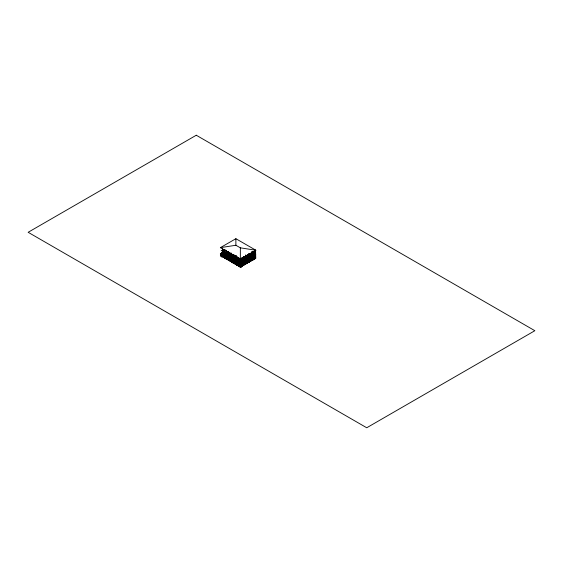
<?xml version="1.0" encoding="UTF-8"?>
<svg xmlns="http://www.w3.org/2000/svg" width="563" height="563" viewBox="0 0 563 563"><rect width="100%" height="100%" fill="white"/><g stroke="black" fill="none" stroke-linecap="round" stroke-linejoin="round"><path stroke-width="0.84" d="M222.441 256.242C216.748 249.226 226.087 259.684 220.583 255.152L221.977 252.829L221.977 254.441M220.626 255.123L222.139 252.97L220.738 255.243M222.42 254.272L223.638 251.795M222.378 254.293L223.075 253.181M225.643 250.056L224.546 251.316M242.801 261.485L244.194 259.163M244.039 260.585L245.658 258.185L244.419 260.549M244.039 263.012L242.843 265.356M245.918 259.501L247.291 257.115L245.813 258.016L245.538 261.141M242.801 265.377L244.194 263.104M247.657 258.677L248.895 256.264M244.419 264.441L245.658 262.076L244.462 264.42M250.507 255.384L249.113 257.657L250.669 255.475M245.918 263.393L247.277 261.098L245.834 261.929L247.431 262.703M250.774 256.693L252.125 254.448L250.894 256.812L252.351 255.883M247.657 262.576L248.895 260.162M253.786 253.441L252.287 254.23L252.344 256.292L252.463 254.335C251.394 259.719 255.961 248.867 252.506 255.876L255.461 253.99M249.113 261.549L250.669 259.367L249.318 261.619L240.105 266.749L238.67 265.827L255.567 256.285L253.8 255.313L252.245 256.214M249.275 261.64C251.703 253.709 250.056 266.595 250.669 259.064L250.894 259.24M254.124 255.039L255.363 252.576M252.125 258.34L250.929 260.683M250.894 260.704L252.287 258.431M252.506 259.775L253.744 257.411L252.548 259.747M253.969 258.748L255.525 256.566L254.124 258.938M222.688 252.477L224.785 249.726L222.533 252.386L224.06 253.322M255.588 252.562L240.485 261.302C239.198 266.763 245.538 254.736 240.549 262.787L250.669 256.939L249.05 256.151L250.528 255.292L250.507 256.946M240.387 266.588L242.4 263.956M240.549 266.679L242.562 263.998M242.562 260.155L240.45 262.661L242.646 260.085M234.771 257.495L235.876 256.151L235.461 256.446M220.379 247.65L235.876 238.705L255.841 250.232L240.352 259.177L220.379 247.65L235.876 245.257L240.352 247.84L255.841 250.232M224.109 251.795L220.52 253.829L222.512 254.694L222.491 256.58L222.448 248.684L222.308 256.475M224.581 249.606L222.448 250.887L224.088 251.809L224.067 253.596M224.546 249.754L222.42 251.014L240.211 261.253L242.646 260.036M222.42 251.063L224.785 249.726M220.464 255.616L220.379 253.702L226.178 250.324M220.541 253.66L222.202 252.907M226.34 250.415L222.181 252.71L223.617 253.491M224.039 251.992L225.707 252.745M225.728 254.553L225.728 252.681L225.503 254.427L224.264 251.914L224.109 253.617L224.25 251.83M220.583 255.201L222.139 254.434L220.583 253.631M222.223 254.251L223.617 253.399M224.144 253.188L220.379 255.475L240.556 267.249M220.436 255.503L224.173 253.413M220.52 255.553L224.306 253.456M225.657 252.928L225.883 254.462M225.411 254.124L221.843 256.411M221.815 256.299L225.622 254.209L224.264 251.964M222.279 256.432L220.541 255.271M225.686 254.525L227.121 255.356L228.895 254.589L228.895 256.2L230.358 257.129L228.958 254.807L230.316 257.108L229.12 254.715L230.471 257.017L228.958 256.327L230.513 255.574C229.472 257.516 234.391 259.972 230.577 255.792M227.163 253.723L227.163 255.384L227.346 253.617L227.543 255.321M222.448 248.684L222.448 256.552L229.162 260.155M227.121 253.793L225.84 252.822M224.039 255.891L224.264 257.425M229.5 252.878L227.579 251.605M226.847 254.983L223.138 257.192M226.931 255.004L223.272 257.27M223.884 257.382L222.645 254.926M224.088 257.319L223.926 255.75L227.297 257.699M228.958 256.418L228.965 254.553L227.339 255.391M224.306 257.347L224.088 255.658M225.728 258.445L225.728 256.58L225.503 258.318L224.109 257.418L225.664 256.615M228.74 254.729L230.358 255.665M228.895 254.8L229.12 256.327M225.657 256.827L225.883 258.354M225.728 256.883L227.121 259.156M226.706 256.559L224.51 257.988L227.572 256.249M230.021 253.054L230.091 254.61M224.51 257.953L226.79 256.644M230.063 254.673L230.091 253.019M227.501 255.398L227.48 253.695L228.74 256.193C224.313 249.747 232.026 258.945 227.283 255.264M225.503 258.318L224.264 255.806M231.083 252.907L231.147 255.222M225.686 258.424L225.545 256.686M231.119 255.285L231.189 253.653M228.817 256.932L225.974 258.797M225.946 258.684L228.951 257.017L226.023 258.86M230.556 257.157L230.401 255.588M227.325 259.184L225.728 258.354L227.283 257.551L225.763 258.375M228.782 258.6L227.276 257.713L228.74 260.092L227.501 259.191M230.739 257.263L230.577 255.743L231.977 258.065L230.513 257.136M234.004 255.433L231.984 254.307L234.152 255.44M229.458 258.15L227.269 259.578L229.598 258.227M232.132 256.665L233.793 257.418L233.814 259.226M234.046 255.503L232.125 254.223M233.814 257.608L235.214 259.93L232.357 258.1L233.751 257.39L232.237 258.213L233.596 257.481L233.751 258.91L232.357 256.587L232.195 258.29L232.336 256.496M229.542 258.326L227.346 259.592L227.346 257.509L227.121 259.254L227.48 257.594L227.501 259.29M234.912 256.052L236.509 256.031M231.625 258.586L228.641 260.373M232.399 258.121L232.174 256.432L230.577 257.256M228.726 260.289L231.703 258.6M230.358 259.557L230.577 261.253L230.513 259.416L228.958 260.219L230.556 261.056M233.751 257.601L233.976 259.128M235.045 257.164L234.497 257.523L235.045 257.2M234.912 257.467L236.284 256.594M230.753 260.585L232.948 259.318M230.753 260.62L233.026 259.395M235.693 255.496L235.693 257.84M230.886 260.697L233.082 259.395M233.793 259.029L233.638 257.46M235.665 257.903L235.735 256.278M233.772 259.198L236.988 260.824M232.132 260.563L232.357 262.091M233.589 260.535L231.477 261.978M231.449 261.865L234.461 260.19L231.534 262.041M233.638 261.401L232.019 260.423L232.019 262.084L230.513 259.627L232.202 260.359M235.637 259.993L235.433 258.29L233.934 257.495L233.934 259.107M236.826 259.353L237.051 261.091M232.399 262.02L232.174 260.331M233.814 263.118C233.124 256.074 234.785 268.094 232.357 260.479M236.826 259.402L238.649 260.219M236.988 259.466L237.178 262.675L240.352 264.504L251.506 258.065L251.506 251.879M233.751 261.492L233.976 263.027M233.814 261.556L235.214 263.829M239.444 258.572L236.981 256.911M236.432 260.486L232.772 262.759M236.516 260.563L232.857 262.773M238.564 261.682L237.213 259.437L238.606 261.711L237.051 259.529L238.445 261.802L236.988 260.873L236.988 259.261L235.552 258.431L236.988 260.775L235.369 259.937M241.696 258.072L243.702 256.918M247.91 254.49L249.247 253.716M252.027 252.09L255.701 254.209L240.352 263.076L222.153 252.646L222.139 254.532L220.583 253.681M233.554 262.872L232.195 260.57L232.195 262.182L233.751 261.338M244.476 256.594L241.865 258.262M249.346 253.779L247.446 254.99M240.225 261.126L238.67 261.929L238.606 260.19L237.093 261.021L240.063 262.738L238.67 260.416M241.759 258.206L244.574 256.651M247.305 255.004L250.12 253.449M252.245 252.315L253.8 252.935L252.942 251.914M255.525 258.128L255.567 250.232L255.701 258.262L240.352 267.129L240.352 247.84M235.411 263.857L233.814 263.02L235.369 262.267L233.638 263.012L233.638 261.352L236.868 263.273M238.606 260.402L238.649 261.83M235.594 263.864L236.826 264.814L235.573 262.259L235.594 263.963M236.038 259.67L236.108 261.978M253.822 253.23C257.432 256.088 252.442 249.275 254.539 252.815M235.369 262.428L236.988 264.673L235.433 262.492M236.038 262.02L236.193 260.458M237.129 261.767L234.292 263.632M234.236 263.47L237.213 261.781M251.506 254.173L240.352 260.613L226.439 252.66M251.506 254.251L240.352 260.69L226.439 252.583L226.439 251.056M237.143 262.654L237.248 261.049M253.843 253.054L253.646 251.513L255.588 252.611L254.012 254.828M240.063 261.267L255.482 252.315M235.637 263.885L236.988 263.153L236.826 264.856M236.826 263.294L237.044 265.222M242.562 261.718L242.576 259.839L244.082 259.043M244.194 258.952L245.7 258.107L245.785 261.288M248.93 256.242L247.431 257.08L247.234 258.741M250.472 256.869L250.669 255.166L252.168 254.37M253.899 253.343L255.567 252.393L253.8 251.422L252.245 252.224M238.452 262.499L235.531 264.35M235.531 264.223L238.536 262.576L235.665 264.427M240.225 262.647L238.825 260.324L240.225 262.647L238.825 261.837M246.038 259.613L252.182 255.898M252.351 255.834L253.744 254.983L253.969 253.547M240.211 262.998L245.658 259.649L244.258 258.938L245.771 259.768C243.146 256.531 244.152 263.73 244.265 259.149M255.567 254.054L254.124 254.94L255.525 252.618L254.004 251.464L253.983 253.139M236.903 265.011L239.831 263.294M236.96 265.046L239.915 263.371M253.8 255.525L255.482 256.214L253.822 257.122L253.688 255.384M238.825 264.265L240.063 266.728L240.105 265.089L255.588 256.461M254.026 257.059L254.026 255.447L255.264 257.953L255.278 256.334L253.864 257.052L255.419 256.299M238.367 265.954L253.8 256.834L253.125 255.708L253.758 256.805M238.339 265.842L253.843 256.953M241.344 264.329L248.656 260.078M250.12 259.261L251.584 258.389M240.331 265.11L242.463 263.878M244.082 262.942L242.597 263.794L244.152 264.596M244.215 262.858L246.038 262.041M247.495 261.014L249.008 261.795L247.431 260.979L248.93 260.141M250.549 259.205L249.275 260.176M252.168 258.269L250.69 259.121L252.245 259.923M252.308 258.192L253.969 257.439M255.405 256.404L253.927 257.256L255.525 258.03M255.461 257.889L250.711 260.908M240.211 266.925L255.567 257.945M240.331 266.721L240.352 259.022L240.211 267.052L255.701 258.023M240.267 267.052L255.701 258.135L252.006 255.891M222.491 252.59L224.046 251.788M227.283 253.653L225.728 254.455L227.283 253.702M222.491 256.482L224.046 255.679L222.533 256.51M228.958 256.327L230.513 255.525M227.339 259.283L228.895 258.487L228.895 260.099M235.433 260.064L236.988 259.261M233.751 261.288L232.195 262.091L233.596 262.942M237.051 260.993L238.606 260.19M233.814 263.02L235.433 262.182L235.433 264.054M238.445 265.743L237.051 264.891L238.606 264.089C239.184 268.642 237.677 261.83 240.105 265.138M222.533 252.611L224.046 251.837M227.382 255.412L228.895 254.638M225.664 256.665L224.151 257.439L224.109 255.898L225.503 258.22M230.619 257.284L232.132 256.503L230.696 255.623M227.382 259.311L228.895 258.53M229 260.247L230.513 259.466M230.619 261.176L232.132 260.402L230.577 261.155L231.977 262.006C231.97 260.57 227.677 256.397 228.782 260.451M235.475 260.085L236.988 259.311M252.287 252.245L253.8 251.471M238.712 261.95L240.225 261.176M235.475 263.984L236.988 263.202M252.287 256.144L253.8 255.363M237.093 264.913L238.606 264.138M238.712 265.849L240.225 265.074L238.628 265.898L238.67 264.054M222.441 254.729L220.59 255.363L222.441 254.779L220.513 253.596L220.52 255.679M222.153 250.838L225.017 250.563M222.329 250.901L224.933 250.648M222.491 252.681L222.533 250.866L224.764 251.372M240.387 261.225L242.498 261.654L240.387 261.176M240.387 265.124L242.498 265.553L242.576 263.73L243.997 264.504M222.533 250.866L224.7 251.309L222.688 251.007L224.046 253.301M242.562 261.619L240.549 261.267L222.448 250.838M240.387 265.074L242.562 265.518M221.203 250.5L224.208 251.57M255.482 254.159L253.969 253.385L255.525 254.138M252.351 254.321L253.864 255.095L252.351 254.272M250.732 255.25L252.245 256.031L252.351 254.476M253.969 257.277L255.482 258.058M248.895 257.784L249.113 256.137L250.626 256.967M247.495 257.122L249.008 257.896M247.389 258.832L245.876 258.058L247.431 258.811M249.113 260.085L250.626 260.859M242.639 259.923L244.152 260.697M245.876 261.95L247.389 262.731M222.378 252.829L223.736 253.512M252.287 256.003L250.732 255.201L250.732 256.819M249.113 256.137L250.507 256.848M249.05 257.875L247.657 257.214M250.669 260.838L249.113 260.036L248.895 261.774M242.759 259.944L242.759 261.605L242.639 259.874L244.194 260.676M224.56 252.097L223.792 251.703M222.223 252.688L223.778 253.491M244.194 264.575C241.569 261.577 243.075 268.03 242.759 263.836M251.942 251.964L255.701 254.131L240.352 262.998L222.308 252.583M253.871 251.379L254.124 253.477M255.567 254.286L255.299 252.421M253.927 254.976L254.082 253.406M255.588 256.51L253.646 255.405L253.639 257.073L254.124 257.368M252.14 255.876L253.8 256.883M254.026 256.96L255.419 257.812M255.567 258.185L252.027 256.088L252.125 254.399L250.929 256.784M253.744 258.874L254.082 257.298M249.113 256.348L247.699 258.656M252.308 259.803L252.287 258.128L252.287 260M251.211 258.297L253.427 259.895L255.496 258.382M248.895 257.882L249.05 256.355M252.125 259.81L250.732 259.1L250.894 260.803L250.852 259.17M247.453 258.713L247.614 257.143M245.883 258.213L245.658 259.747M249.113 260.247L247.657 262.675L247.614 261.035M245.834 259.642L245.996 258.072M244.419 259.079L244.053 258.98L244.082 260.655M247.234 262.639L247.453 260.943M229.007 252.308L227.438 251.689L229.605 252.815M236.875 256.967L239.697 258.523M245.7 261.957L245.7 263.618L245.883 262.112M236.734 257.052L239.592 258.586M245.876 263.47L245.813 261.865L245.813 263.737M245.658 263.547L245.996 261.971M244.215 264.476L244.194 262.801L244.194 264.666M231.604 255.891L233.589 257.038M228.937 254.61L227.459 253.758L228.859 256.081M238.789 260.296L240.549 261.316M233.532 258.67L234.912 259.487M242.646 263.977L242.4 265.525M224.264 253.427L227.121 255.264L225.728 252.942M227.501 255.299L228.895 256.151M222.448 252.498L225.503 254.328L224.109 252.006L225.46 254.3M240.485 262.998L240.063 262.83L240.105 261.197M222.202 252.857L222.019 254.42M240.352 264.427L226.579 256.475L226.579 254.948M232.083 259.86L234.152 261.056M240.549 265.215L222.42 254.955L223.926 255.799M220.379 253.702L222.308 254.814M236.868 264.884L236.868 263.224L238.628 264.237M220.541 255.426L223.884 257.34L222.491 254.969M220.379 255.363L240.697 267.172M221.505 257.017L220.59 255.799L220.675 253.688L220.752 255.363M254.701 252.717L254.026 251.598L254.026 253.16M252.942 255.806L253.603 256.897M238.825 260.366L240.183 262.618M236.946 260.753L235.573 258.368L235.594 260.064M237.051 263.421L238.402 265.673M232.357 256.629C236.066 260.585 230.893 258.797 232.019 256.524M235.594 262.4L236.946 264.645M232.09 257.945L230.513 255.686L232.132 257.974M233.976 261.464L235.327 263.709M227.501 257.727L228.859 259.972M227.339 257.819L228.895 260L227.501 257.678M222.645 251.028L224.004 253.28M222.491 251.119L223.842 253.371L222.491 251.07M225.883 256.791L227.241 259.043M253.864 251.64L255.264 253.962M252.963 251.9L253.646 253.026M253.864 255.539L255.264 257.861M252.963 255.799L253.646 256.925M238.67 264.307L240.063 266.63M233.976 257.516L235.369 259.839M237.051 263.371L238.445 265.694M225.883 252.85L227.283 255.173M230.358 261.028L228.958 258.706L230.316 261L240.549 266.778L240.549 265.166M255.567 250.232L255.644 258.199M255.299 256.32L255.405 258.037M255.278 252.435L255.264 254.061M253.899 253.301L253.906 255.166M254.004 255.356L253.983 257.031M253.899 257.192L253.906 259.064M253.871 255.278L253.864 257.15M253.688 251.485L253.688 253.146M253.765 253.378L253.744 255.074M252.463 258.234L252.463 259.895M252.168 259.881L252.147 258.206L252.125 259.909M251.365 252.646L251.365 254.173M251.365 256.538L251.365 258.065M250.852 255.271L250.852 256.932M249.233 256.207L249.233 257.868M249.233 260.099L249.233 261.76M249.05 260.254L249.05 261.865M247.431 258.903C248.051 253.948 245.109 262.837 246.038 258.1M247.431 262.801L247.291 261.007L247.277 262.71M247.291 257.115L247.277 258.811M245.855 255.06L245.855 257.347M245.785 255.102L245.785 257.39M244.377 262.907L244.377 264.568M244.082 264.554L244.053 262.879L244.039 264.575M242.435 259.916L242.4 261.626M238.487 264.16L238.423 266.017M237.192 263.195L237.213 264.899M236.868 259.325L236.868 260.986M236.214 256.615L236.214 258.143M236.15 255.813L236.15 258.107M236.15 259.613L236.122 262.062M235.876 238.705L235.876 245.257M235.045 258.98L235.017 261.429L226.439 256.475L226.439 254.948M234.975 259.022L234.975 261.408M234.672 255.686L234.672 257.256M234.609 254.948L234.609 257.298M233.934 261.345L233.934 263.005M231.4 253.836L231.463 255.482M231.4 257.734L231.463 259.297M230.401 259.487L230.401 261.148M229.099 258.523L228.958 260.317L228.965 258.445M228.782 254.659L228.782 256.32M226.579 251.056L226.579 252.583M225.84 252.773L225.84 254.434M225.84 256.672L225.84 258.333M225.545 252.787L225.545 254.448M223.926 251.851L223.926 253.512M223.842 251.914L223.778 253.582M244.039 259.114L242.639 261.394L244.039 259.114M235.735 256.074L234.63 257.404L235.749 256.095M196.269 135.233L28.15 232.294L366.731 427.767L534.85 330.706L196.269 135.233M225.883 252.893L227.079 255.236L225.883 252.893M235.461 256.665L235.045 256.939L235.461 256.707M233.976 257.565L235.172 259.909L233.976 257.565M242.618 266.137L240.556 267.326L242.618 266.137M225.664 252.717L224.109 253.519L225.664 252.766M235.369 258.326L233.814 259.128L235.369 258.375M255.419 252.358L253.864 253.153L255.419 252.4M253.864 258.994L252.351 258.213L253.906 258.966M245.771 263.66L244.258 262.886L245.813 263.639M253.758 252.914L253.104 251.823L253.8 252.935M238.564 265.581L237.213 263.329L238.606 265.602M233.554 258.973L232.195 256.721L233.596 259.001M230.471 260.908L229.12 258.663L230.513 260.936M253.786 258.945L253.786 257.284L253.744 258.973M244.419 260.648L244.398 259.022L244.377 260.669M235.257 260.057L235.257 258.389L235.214 260.029M235.257 263.948L235.257 262.288L235.214 263.927"/></g></svg>
